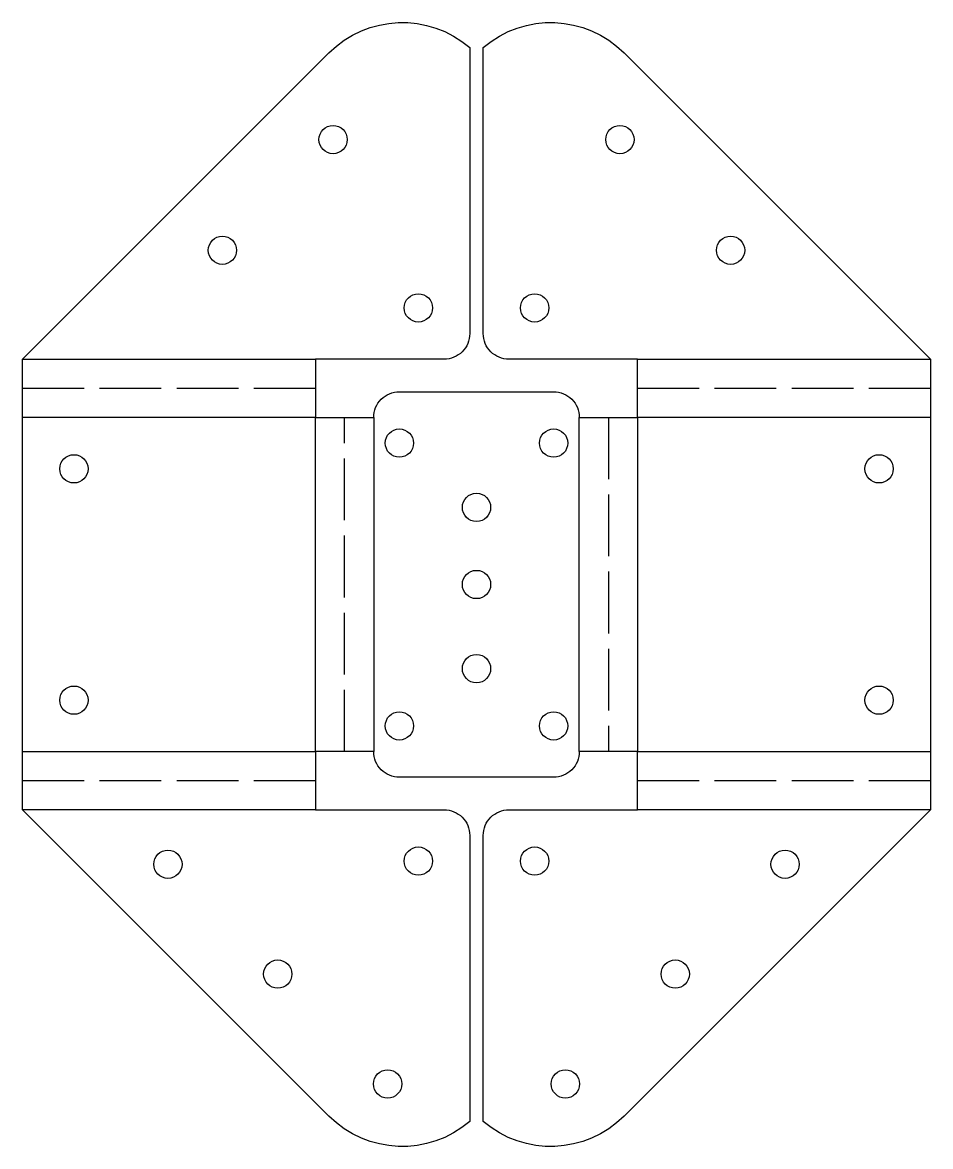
# Model space of a CAD drawing. Header units: millimetres. Extents: x -73 to 103, y -72 to 147.
import ezdxf

# ---------------------------------------------------------------- set-up
doc = ezdxf.new("R2010")
doc.units = ezdxf.units.MM
doc.header["$MEASUREMENT"] = 0
doc.linetypes.add('ACAD_ISO02W100', pattern=[15, 12, -3])
for name, color, linetype in [('BEND', 7, 'ACAD_ISO02W100'), ('BEND_EXTENT', 7, 'Continuous'), ('INTERIOR_PROFILES', 7, 'Continuous'), ('OUTER_PROFILES', 7, 'Continuous')]:
    doc.layers.add(name, color=color, linetype=linetype)

msp = doc.modelspace()

# ---------------------------------------------------------------- linework, layer by layer
at = {"layer": 'BEND'}
for p, q in [((-16.31, 75.65), (-73.31, 75.65)), ((103.31, 75.65), (46.31, 75.65)), ((-10.65, 5), (-10.65, 70)), ((40.65, 70), (40.65, 5)), ((-73.31, -0.65), (-16.31, -0.65)), ((46.31, -0.65), (103.31, -0.65))]:
    msp.add_line(p, q, dxfattribs=at)
at = {"layer": 'BEND_EXTENT'}
for p, q in [((-73.31, 81.31), (-16.31, 81.31)), ((46.31, 81.31), (103.31, 81.31)), ((-16.31, 70), (-73.31, 70)), ((-16.31, 5), (-16.31, 70)), ((-5, 70), (-5, 5)), ((35, 5), (35, 70)), ((46.31, 70), (46.31, 5)), ((103.31, 70), (46.31, 70)), ((-73.31, 5), (-16.31, 5)), ((46.31, 5), (103.31, 5)), ((-16.31, -6.31), (-73.31, -6.31)), ((103.31, -6.31), (46.31, -6.31))]:
    msp.add_line(p, q, dxfattribs=at)
at = {"layer": 'INTERIOR_PROFILES'}
for centre in [(-12.89, 124.05), (42.89, 124.05), (-34.42, 102.52), (64.42, 102.52), (3.69, 91.31), (26.31, 91.31), (0, 65), (30, 65), (-63.31, 60), (93.31, 60), (15, 52.5), (15, 37.5), (15, 21.13), (-63.31, 15), (93.31, 15), (0, 10), (30, 10), (-45.03, -16.92), (3.69, -16.31), (26.31, -16.31), (75.03, -16.92), (-23.65, -38.29), (53.65, -38.29), (-2.28, -59.66), (32.28, -59.66)]:
    msp.add_circle(centre, 2.75, dxfattribs=at)
at = {"layer": 'OUTER_PROFILES'}
msp.add_lwpolyline([(13.69, -11.31), (13.69, -66.95, -0.392321), (-13.7, -65.92), (-73.31, -6.31), (-73.31, 81.31), (-13.7, 140.92, -0.392321), (13.69, 141.95), (13.69, 86.31, -0.414214), (8.69, 81.31), (-16.31, 81.31), (-16.31, 70), (-5, 70, -0.414214), (0, 75), (30, 75, -0.414214), (35, 70), (46.31, 70), (46.31, 81.31), (21.31, 81.31, -0.414214), (16.31, 86.31), (16.31, 141.95, -0.392321), (43.7, 140.92), (103.31, 81.31), (103.31, -6.31), (43.7, -65.92, -0.392321), (16.31, -66.95), (16.31, -11.31, -0.414214), (21.31, -6.31), (46.31, -6.31), (46.31, 5), (35, 5, -0.414214), (30, 0), (0, 0, -0.414214), (-5, 5), (-16.31, 5), (-16.31, -6.31), (8.69, -6.31, -0.414214)], format="xyb", close=True, dxfattribs=at)

doc.saveas('drawing.dxf')
